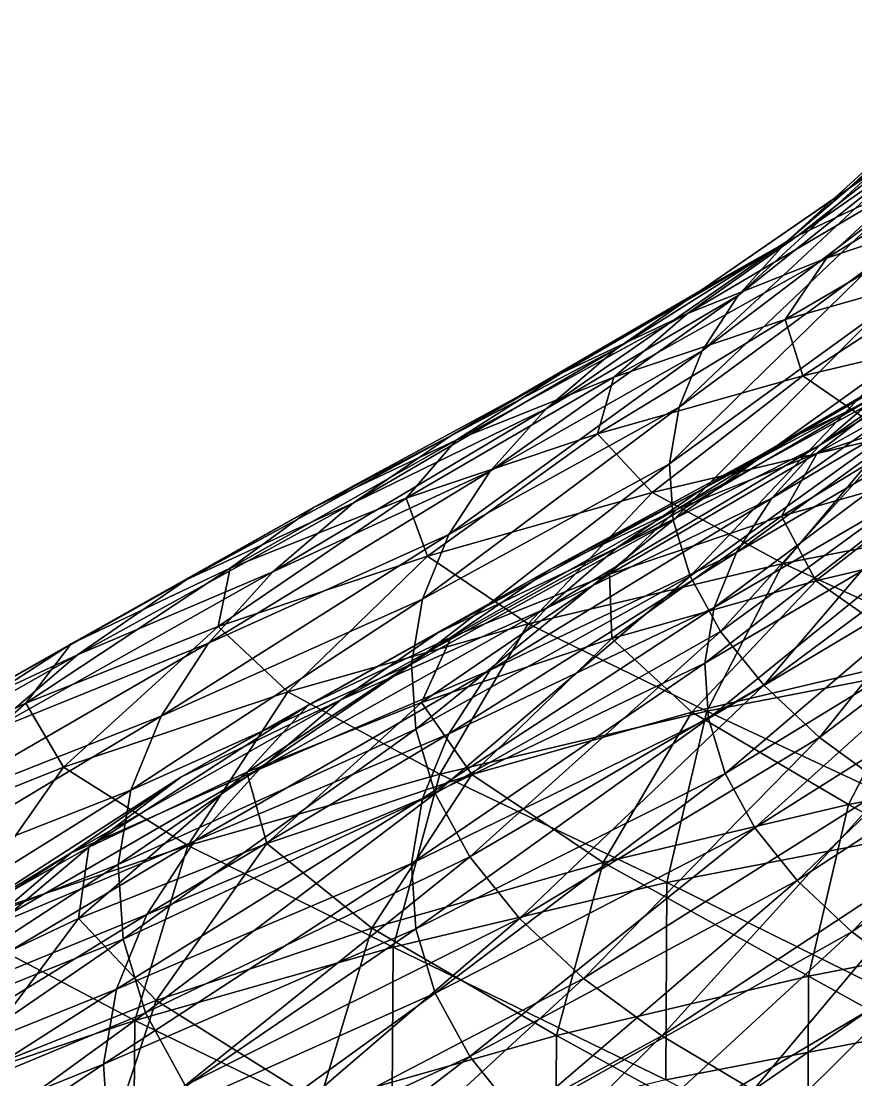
# Model space of a CAD drawing. Header units: metres. Extents: x -644 to 621, y -139 to 1855.
# Drawn here: x -429.8 to -287.6, y 1561.7 to 1742.3 of the extents above; entities that cross this region are included whole.
import ezdxf

# ---------------------------------------------------------------- set-up
doc = ezdxf.new("R2010")
doc.units = ezdxf.units.M

msp = doc.modelspace()

# ---------------------------------------------------------------- linework, layer by layer
for points in [[(-288.86652, 1713.6619, -4914.0347), (-266.7854, 1734.3859, -4961.7065), (-257.5733, 1742.2821, -4942.1655), (-257.5732, 1742.2822, -4942.1655)], [(-288.86652, 1713.6619, -4914.0347), (-257.5733, 1742.2821, -4942.1655), (-276.37747, 1722.2668, -4892.8154), (-276.37738, 1722.267, -4892.8154)], [(-299.31256, 1704.7079, -4936.193), (-274.1257, 1726.242, -4981.9263), (-266.7854, 1734.3859, -4961.7065), (-266.7853, 1734.386, -4961.7065)], [(-299.31256, 1704.7079, -4936.193), (-266.7854, 1734.3859, -4961.7065), (-288.86652, 1713.6619, -4914.0347), (-288.86642, 1713.662, -4914.0347)], [(-297.4128, 1705.7302, -4834.663), (-276.37747, 1722.2668, -4892.8154), (-261.94046, 1730.4573, -4872.6963), (-261.94037, 1730.4574, -4872.6963)], [(-297.4128, 1705.7302, -4834.663), (-261.94046, 1730.4573, -4872.6963), (-278.71924, 1714.5901, -4812.9946), (-278.71915, 1714.5902, -4812.9946)], [(-307.63608, 1695.4731, -4959.121), (-279.53836, 1717.9122, -5002.672), (-274.1257, 1726.242, -4981.9263), (-274.1256, 1726.2421, -4981.9263)], [(-307.63608, 1695.4731, -4959.121), (-274.1257, 1726.242, -4981.9263), (-299.31256, 1704.7079, -4936.193), (-299.31247, 1704.708, -4936.193)], [(-292.59512, 1701.8763, -4745.465), (-278.71924, 1714.5901, -4812.9946), (-258.0567, 1722.835, -4792.9307), (-258.0566, 1722.8351, -4792.9307)], [(-292.59512, 1701.8763, -4745.465), (-258.0567, 1722.835, -4792.9307), (-266.82074, 1710.5544, -4724.47), (-266.82065, 1710.5546, -4724.47)], [(-313.99518, 1696.3226, -4857.7715), (-288.86652, 1713.6619, -4914.0347), (-276.37747, 1722.2668, -4892.8154), (-276.37738, 1722.267, -4892.8154)], [(-313.99518, 1696.3226, -4857.7715), (-276.37747, 1722.2668, -4892.8154), (-297.4128, 1705.7302, -4834.663), (-297.41272, 1705.7303, -4834.663)], [(-313.77377, 1686.0277, -4982.6455), (-282.98212, 1709.4603, -5023.785), (-279.53836, 1717.9122, -5002.672), (-279.53827, 1717.9124, -5002.672)], [(-313.77377, 1686.0277, -4982.6455), (-279.53836, 1717.9122, -5002.672), (-307.63608, 1695.4731, -4959.121), (-307.636, 1695.4733, -4959.121)], [(-316.29172, 1692.4208, -4768.475), (-297.4128, 1705.7302, -4834.663), (-278.71924, 1714.5901, -4812.9946), (-278.71915, 1714.5902, -4812.9946)], [(-316.29172, 1692.4208, -4768.475), (-278.71924, 1714.5901, -4812.9946), (-292.59512, 1701.8763, -4745.465), (-292.59503, 1701.8765, -4745.465)], [(-328.3401, 1686.439, -4882.144), (-299.31256, 1704.7079, -4936.193), (-288.86652, 1713.6619, -4914.0347), (-288.86642, 1713.662, -4914.0347)], [(-328.3401, 1686.439, -4882.144), (-288.86652, 1713.6619, -4914.0347), (-313.99518, 1696.3226, -4857.7715), (-313.9951, 1696.3228, -4857.7715)], [(-299.6062, 1691.4005, -4672.528), (-292.59512, 1701.8763, -4745.465), (-266.82074, 1710.5544, -4724.47), (-266.82065, 1710.5546, -4724.47)], [(-299.6062, 1691.4005, -4672.528), (-266.82074, 1710.5544, -4724.47), (-268.23618, 1700.2874, -4651.1816), (-268.23608, 1700.2875, -4651.1816)], [(-317.6788, 1676.4437, -5006.587), (-284.43085, 1700.9504, -5045.105), (-282.98212, 1709.4603, -5023.785), (-282.98203, 1709.4604, -5023.785)], [(-317.6788, 1676.4437, -5006.587), (-282.98212, 1709.4603, -5023.785), (-313.77377, 1686.0277, -4982.6455), (-313.77368, 1686.0278, -4982.6455)], [(-337.73026, 1682.2599, -4793.325), (-313.99518, 1696.3226, -4857.7715), (-297.4128, 1705.7302, -4834.663), (-297.41272, 1705.7303, -4834.663)], [(-337.73026, 1682.2599, -4793.325), (-297.4128, 1705.7302, -4834.663), (-316.29172, 1692.4208, -4768.475), (-316.29163, 1692.4209, -4768.475)], [(-340.33835, 1676.1544, -4907.5947), (-307.63608, 1695.4731, -4959.121), (-299.31256, 1704.7079, -4936.193), (-299.31247, 1704.708, -4936.193)], [(-340.33835, 1676.1544, -4907.5947), (-299.31256, 1704.7079, -4936.193), (-328.3401, 1686.439, -4882.144), (-328.34, 1686.4391, -4882.144)], [(-328.84195, 1681.5569, -4696.3423), (-316.29172, 1692.4208, -4768.475), (-292.59512, 1701.8763, -4745.465), (-292.59503, 1701.8765, -4745.465)], [(-328.84195, 1681.5569, -4696.3423), (-292.59512, 1701.8763, -4745.465), (-299.6062, 1691.4005, -4672.528), (-299.6061, 1691.4006, -4672.528)], [(-319.32156, 1666.794, -5030.762), (-283.87347, 1692.4474, -5066.469), (-284.43085, 1700.9504, -5045.105), (-284.43076, 1700.9506, -5045.105)], [(-319.32156, 1666.794, -5030.762), (-284.43085, 1700.9504, -5045.105), (-317.6788, 1676.4437, -5006.587), (-317.6787, 1676.4438, -5006.587)], [(-296.61548, 1681.8115, -4597.672), (-299.6062, 1691.4005, -4672.528), (-268.23618, 1700.2874, -4651.1816), (-268.23608, 1700.2875, -4651.1816)], [(-296.61548, 1681.8115, -4597.672), (-268.23618, 1700.2874, -4651.1816), (-259.50385, 1690.5833, -4576.791), (-259.50375, 1690.5834, -4576.791)], [(-293.6973, 1669.9832, -4924.522), (-259.603, 1690.8463, -4972.214), (-252.67148, 1698.5366, -4953.1196), (-252.67137, 1698.5367, -4953.1196)], [(-293.6973, 1669.9832, -4924.522), (-252.67148, 1698.5366, -4953.1196), (-283.44595, 1678.7703, -4902.777), (-283.44586, 1678.7704, -4902.777)], [(-356.74753, 1671.471, -4819.827), (-328.3401, 1686.439, -4882.144), (-313.99518, 1696.3226, -4857.7715), (-313.9951, 1696.3228, -4857.7715)], [(-356.74753, 1671.471, -4819.827), (-313.99518, 1696.3226, -4857.7715), (-337.73026, 1682.2599, -4793.325), (-337.73016, 1682.26, -4793.325)], [(-349.89877, 1665.5474, -4933.9307), (-313.77377, 1686.0277, -4982.6455), (-307.63608, 1695.4731, -4959.121), (-307.636, 1695.4733, -4959.121)], [(-349.89877, 1665.5474, -4933.9307), (-307.63608, 1695.4731, -4959.121), (-340.33835, 1676.1544, -4907.5947), (-340.33826, 1676.1545, -4907.5947)], [(-297.3392, 1671.7823, -4820.8716), (-271.18973, 1687.2148, -4881.953), (-257.0218, 1695.2527, -4862.209), (-257.0217, 1695.2528, -4862.209)], [(-297.3392, 1671.7823, -4820.8716), (-257.0218, 1695.2527, -4862.209), (-278.62253, 1680.6532, -4799.1763), (-278.62244, 1680.6533, -4799.1763)], [(-355.7209, 1670.8315, -4722.4424), (-337.73026, 1682.2599, -4793.325), (-316.29172, 1692.4208, -4768.475), (-316.29163, 1692.4209, -4768.475)], [(-355.7209, 1670.8315, -4722.4424), (-316.29172, 1692.4208, -4768.475), (-328.84195, 1681.5569, -4696.3423), (-328.84186, 1681.557, -4696.3423)], [(-318.68954, 1657.1519, -5054.989), (-283.87347, 1692.4474, -5066.469), (-319.32156, 1666.794, -5030.762), (-319.32147, 1666.7941, -5030.762)], [(-318.68954, 1657.1519, -5054.989), (-281.31427, 1684.0159, -5087.716), (-283.87347, 1692.4474, -5066.469), (-283.87338, 1692.4475, -5066.469)], [(-331.61243, 1671.8972, -4621.4863), (-328.84195, 1681.5569, -4696.3423), (-299.6062, 1691.4005, -4672.528), (-299.6061, 1691.4006, -4672.528)], [(-331.61243, 1671.8972, -4621.4863), (-299.6062, 1691.4005, -4672.528), (-296.61548, 1681.8115, -4597.672), (-296.6154, 1681.8116, -4597.672)], [(-301.86566, 1660.9205, -4947.023), (-264.7142, 1682.9806, -4991.8037), (-259.603, 1690.8463, -4972.214), (-259.6029, 1690.8464, -4972.214)], [(-301.86566, 1660.9205, -4947.023), (-259.603, 1690.8463, -4972.214), (-293.6973, 1669.9832, -4924.522), (-293.6972, 1669.9833, -4924.522)], [(-281.68924, 1671.4666, -4525.081), (-296.61548, 1681.8115, -4597.672), (-259.50385, 1690.5833, -4576.791), (-259.50375, 1690.5834, -4576.791)], [(-294.18124, 1668.5889, -4729.9644), (-278.62253, 1680.6532, -4799.1763), (-257.93442, 1688.9083, -4779.0874), (-257.93433, 1688.9084, -4779.0874)], [(-294.18124, 1668.5889, -4729.9644), (-257.93442, 1688.9083, -4779.0874), (-268.2178, 1677.3307, -4708.816), (-268.2177, 1677.3308, -4708.816)], [(-313.94208, 1662.3632, -4844.009), (-283.44595, 1678.7703, -4902.777), (-271.18973, 1687.2148, -4881.953), (-271.18964, 1687.215, -4881.953)], [(-313.94208, 1662.3632, -4844.009), (-271.18973, 1687.2148, -4881.953), (-297.3392, 1671.7823, -4820.8716), (-297.3391, 1671.7825, -4820.8716)], [(-373.19882, 1660.1359, -4847.7783), (-340.33835, 1676.1544, -4907.5947), (-328.3401, 1686.439, -4882.144), (-328.34, 1686.4391, -4882.144)], [(-373.19882, 1660.1359, -4847.7783), (-328.3401, 1686.439, -4882.144), (-356.74753, 1671.471, -4819.827), (-356.74744, 1671.4711, -4819.827)], [(-356.94846, 1654.6985, -4960.9507), (-317.6788, 1676.4437, -5006.587), (-313.77377, 1686.0277, -4982.6455), (-313.77368, 1686.0278, -4982.6455)], [(-356.94846, 1654.6985, -4960.9507), (-313.77377, 1686.0277, -4982.6455), (-349.89877, 1665.5474, -4933.9307), (-349.89868, 1665.5475, -4933.9307)], [(-315.78754, 1647.591, -5079.081), (-281.31427, 1684.0159, -5087.716), (-318.68954, 1657.1519, -5054.989), (-318.68945, 1657.152, -5054.989)], [(-315.78754, 1647.591, -5079.081), (-276.77264, 1675.72, -5108.6826), (-281.31427, 1684.0159, -5087.716), (-281.31418, 1684.016, -5087.716)], [(-380.03854, 1659.306, -4750.63), (-356.74753, 1671.471, -4819.827), (-337.73026, 1682.2599, -4793.325), (-337.73016, 1682.26, -4793.325)], [(-380.03854, 1659.306, -4750.63), (-337.73026, 1682.2599, -4793.325), (-355.7209, 1670.8315, -4722.4424), (-355.7208, 1670.8317, -4722.4424)], [(-364.22833, 1660.9155, -4648.0537), (-355.7209, 1670.8315, -4722.4424), (-328.84195, 1681.5569, -4696.3423), (-328.84186, 1681.557, -4696.3423)], [(-364.22833, 1660.9155, -4648.0537), (-328.84195, 1681.5569, -4696.3423), (-331.61243, 1671.8972, -4621.4863), (-331.61234, 1671.8973, -4621.4863)], [(-322.285, 1661.8713, -4547.922), (-331.61243, 1671.8972, -4621.4863), (-296.61548, 1681.8115, -4597.672), (-296.6154, 1681.8116, -4597.672)], [(-322.285, 1661.8713, -4547.922), (-296.61548, 1681.8115, -4597.672), (-281.68924, 1671.4666, -4525.081), (-281.68915, 1671.4667, -4525.081)], [(-307.88892, 1651.6512, -4970.109), (-267.9662, 1674.9993, -5011.741), (-264.7142, 1682.9806, -4991.8037), (-264.7141, 1682.9807, -4991.8037)], [(-307.88892, 1651.6512, -4970.109), (-264.7142, 1682.9806, -4991.8037), (-301.86566, 1660.9205, -4947.023), (-301.86557, 1660.9207, -4947.023)], [(-318.0517, 1659.064, -4753.1436), (-297.3392, 1671.7823, -4820.8716), (-278.62253, 1680.6532, -4799.1763), (-278.62244, 1680.6533, -4799.1763)], [(-318.0517, 1659.064, -4753.1436), (-278.62253, 1680.6532, -4799.1763), (-294.18124, 1668.5889, -4729.9644), (-294.18115, 1668.589, -4729.9644)], [(-328.30472, 1652.4673, -4868.411), (-293.6973, 1669.9832, -4924.522), (-283.44595, 1678.7703, -4902.777), (-283.44586, 1678.7704, -4902.777)], [(-328.30472, 1652.4673, -4868.411), (-283.44595, 1678.7703, -4902.777), (-313.94208, 1662.3632, -4844.009), (-313.942, 1662.3633, -4844.009)], [(-386.95895, 1648.3412, -4876.9663), (-349.89877, 1665.5474, -4933.9307), (-340.33835, 1676.1544, -4907.5947), (-340.33826, 1676.1545, -4907.5947)], [(-386.95895, 1648.3412, -4876.9663), (-340.33835, 1676.1544, -4907.5947), (-373.19882, 1660.1359, -4847.7783), (-373.19873, 1660.136, -4847.7783)], [(-361.4338, 1643.6902, -4988.449), (-319.32156, 1666.794, -5030.762), (-317.6788, 1676.4437, -5006.587), (-317.6787, 1676.4438, -5006.587)], [(-361.4338, 1643.6902, -4988.449), (-317.6788, 1676.4437, -5006.587), (-356.94846, 1654.6985, -4960.9507), (-356.94836, 1654.6986, -4960.9507)], [(-300.22403, 1657.8274, -4657.7744), (-294.18124, 1668.5889, -4729.9644), (-268.2178, 1677.3307, -4708.816), (-268.2177, 1677.3308, -4708.816)], [(-300.22403, 1657.8274, -4657.7744), (-268.2178, 1677.3307, -4708.816), (-268.73825, 1666.7471, -4636.349), (-268.73816, 1666.7472, -4636.349)], [(-310.63757, 1638.1838, -5102.8564), (-276.77264, 1675.72, -5108.6826), (-315.78754, 1647.591, -5079.081), (-315.78745, 1647.5911, -5079.081)], [(-311.72116, 1642.2458, -4993.6035), (-269.33423, 1666.9634, -5031.8735), (-267.9662, 1674.9993, -5011.741), (-267.9661, 1674.9994, -5011.741)], [(-311.72116, 1642.2458, -4993.6035), (-267.9662, 1674.9993, -5011.741), (-307.88892, 1651.6512, -4970.109), (-307.88882, 1651.6514, -4970.109)], [(-310.63757, 1638.1838, -5102.8564), (-270.28326, 1667.6229, -5129.2104), (-276.77264, 1675.72, -5108.6826), (-276.77255, 1675.7201, -5108.6826)], [(-401.60974, 1647.0681, -4780.691), (-373.19882, 1660.1359, -4847.7783), (-356.74753, 1671.471, -4819.827), (-356.74744, 1671.4711, -4819.827)], [(-401.60974, 1647.0681, -4780.691), (-356.74753, 1671.471, -4819.827), (-380.03854, 1659.306, -4750.63), (-380.03845, 1659.3062, -4750.63)], [(-394.21497, 1648.9501, -4677.172), (-380.03854, 1659.306, -4750.63), (-355.7209, 1670.8315, -4722.4424), (-355.7208, 1670.8317, -4722.4424)], [(-394.21497, 1648.9501, -4677.172), (-355.7209, 1670.8315, -4722.4424), (-364.22833, 1660.9155, -4648.0537), (-364.22824, 1660.9156, -4648.0537)], [(-360.56757, 1651.0262, -4573.972), (-364.22833, 1660.9155, -4648.0537), (-331.61243, 1671.8972, -4621.4863), (-331.61234, 1671.8973, -4621.4863)], [(-360.56757, 1651.0262, -4573.972), (-331.61243, 1671.8972, -4621.4863), (-322.285, 1661.8713, -4547.922), (-322.2849, 1661.8715, -4547.922)], [(-339.6475, 1648.8285, -4778.1763), (-313.94208, 1662.3632, -4844.009), (-297.3392, 1671.7823, -4820.8716), (-297.3391, 1671.7825, -4820.8716)], [(-339.6475, 1648.8285, -4778.1763), (-297.3392, 1671.7823, -4820.8716), (-318.0517, 1659.064, -4753.1436), (-318.0516, 1659.0641, -4753.1436)], [(-299.94305, 1649.7545, -4480.007), (-322.285, 1661.8713, -4547.922), (-281.68924, 1671.4666, -4525.081), (-281.68915, 1671.4667, -4525.081)], [(-299.94305, 1649.7545, -4480.007), (-281.68924, 1671.4666, -4525.081), (-254.32285, 1658.613, -4459.17), (-254.32274, 1658.6132, -4459.17)], [(-340.31784, 1642.17, -4893.8936), (-301.86566, 1660.9205, -4947.023), (-293.6973, 1669.9832, -4924.522), (-293.6972, 1669.9833, -4924.522)], [(-340.31784, 1642.17, -4893.8936), (-293.6973, 1669.9832, -4924.522), (-328.30472, 1652.4673, -4868.411), (-328.30463, 1652.4674, -4868.411)], [(-329.56766, 1647.9475, -4681.6763), (-318.0517, 1659.064, -4753.1436), (-294.18124, 1668.5889, -4729.9644), (-294.18115, 1668.589, -4729.9644)], [(-329.56766, 1647.9475, -4681.6763), (-294.18124, 1668.5889, -4729.9644), (-300.22403, 1657.8274, -4657.7744), (-300.22394, 1657.8275, -4657.7744)], [(-313.33334, 1632.776, -5017.3286), (-268.80792, 1658.9338, -5052.0483), (-269.33423, 1666.9634, -5031.8735), (-269.33414, 1666.9635, -5031.8735)], [(-313.33334, 1632.776, -5017.3286), (-269.33423, 1666.9634, -5031.8735), (-311.72116, 1642.2458, -4993.6035), (-311.72107, 1642.246, -4993.6035)], [(-303.27893, 1629.0022, -5126.134), (-270.28326, 1667.6229, -5129.2104), (-310.63757, 1638.1838, -5102.8564), (-310.63748, 1638.184, -5102.8564)], [(-303.27893, 1629.0022, -5126.134), (-261.89545, 1659.7863, -5149.1426), (-270.28326, 1667.6229, -5129.2104), (-270.28317, 1667.623, -5129.2104)], [(-397.9232, 1636.1766, -4907.169), (-356.94846, 1654.6985, -4960.9507), (-349.89877, 1665.5474, -4933.9307), (-349.89868, 1665.5475, -4933.9307)], [(-397.9232, 1636.1766, -4907.169), (-349.89877, 1665.5474, -4933.9307), (-386.95895, 1648.3412, -4876.9663), (-386.95886, 1648.3413, -4876.9663)], [(-363.32068, 1632.6066, -5016.2173), (-318.68954, 1657.1519, -5054.989), (-319.32156, 1666.794, -5030.762), (-319.32147, 1666.7941, -5030.762)], [(-363.32068, 1632.6066, -5016.2173), (-319.32156, 1666.794, -5030.762), (-361.4338, 1643.6902, -4988.449), (-361.43372, 1643.6903, -4988.449)], [(-294.40778, 1646.8069, -4586.599), (-300.22403, 1657.8274, -4657.7744), (-268.73825, 1666.7471, -4636.349), (-268.73816, 1666.7472, -4636.349)], [(-294.40778, 1646.8069, -4586.599), (-268.73825, 1666.7471, -4636.349), (-257.53537, 1655.522, -4565.853), (-257.53528, 1655.5221, -4565.853)], [(-343.41693, 1639.479, -4504.4673), (-360.56757, 1651.0262, -4573.972), (-322.285, 1661.8713, -4547.922), (-322.2849, 1661.8715, -4547.922)], [(-358.8043, 1637.9603, -4804.872), (-328.30472, 1652.4673, -4868.411), (-313.94208, 1662.3632, -4844.009), (-313.942, 1662.3633, -4844.009)], [(-358.8043, 1637.9603, -4804.872), (-313.94208, 1662.3632, -4844.009), (-339.6475, 1648.8285, -4778.1763), (-339.6474, 1648.8286, -4778.1763)], [(-343.41693, 1639.479, -4504.4673), (-322.285, 1661.8713, -4547.922), (-299.94305, 1649.7545, -4480.007), (-299.94296, 1649.7546, -4480.007)], [(-420.27042, 1634.2109, -4812.3955), (-386.95895, 1648.3412, -4876.9663), (-373.19882, 1660.1359, -4847.7783), (-373.19873, 1660.136, -4847.7783)], [(-420.27042, 1634.2109, -4812.3955), (-373.19882, 1660.1359, -4847.7783), (-401.60974, 1647.0681, -4780.691), (-401.60965, 1647.0682, -4780.691)], [(-396.24554, 1639.0135, -4603.0337), (-394.21497, 1648.9501, -4677.172), (-364.22833, 1660.9155, -4648.0537), (-364.22824, 1660.9156, -4648.0537)], [(-396.24554, 1639.0135, -4603.0337), (-364.22833, 1660.9155, -4648.0537), (-360.56757, 1651.0262, -4573.972), (-360.56747, 1651.0264, -4573.972)], [(-349.8901, 1631.5498, -4920.2617), (-307.88892, 1651.6512, -4970.109), (-301.86566, 1660.9205, -4947.023), (-301.86557, 1660.9207, -4947.023)], [(-349.8901, 1631.5498, -4920.2617), (-301.86566, 1660.9205, -4947.023), (-340.31784, 1642.17, -4893.8936), (-340.31775, 1642.1702, -4893.8936)], [(-293.7676, 1620.1158, -5148.7354), (-261.89545, 1659.7863, -5149.1426), (-303.27893, 1629.0022, -5126.134), (-303.27884, 1629.0023, -5126.134)], [(-293.7676, 1620.1158, -5148.7354), (-251.67302, 1652.2698, -5168.327), (-261.89545, 1659.7863, -5149.1426), (-261.89536, 1659.7864, -5149.1426)], [(-421.34415, 1636.092, -4708.6187), (-401.60974, 1647.0681, -4780.691), (-380.03854, 1659.306, -4750.63), (-380.03845, 1659.3062, -4750.63)], [(-421.34415, 1636.092, -4708.6187), (-380.03854, 1659.306, -4750.63), (-394.21497, 1648.9501, -4677.172), (-394.21487, 1648.9502, -4677.172)], [(-356.54575, 1637.1825, -4707.873), (-339.6475, 1648.8285, -4778.1763), (-318.0517, 1659.064, -4753.1436), (-318.0516, 1659.0641, -4753.1436)], [(-356.54575, 1637.1825, -4707.873), (-318.0517, 1659.064, -4753.1436), (-329.56766, 1647.9475, -4681.6763), (-329.56757, 1647.9476, -4681.6763)], [(-329.17914, 1636.9564, -4610.2603), (-329.56766, 1647.9475, -4681.6763), (-300.22403, 1657.8274, -4657.7744), (-300.22394, 1657.8275, -4657.7744)], [(-329.17914, 1636.9564, -4610.2603), (-300.22403, 1657.8274, -4657.7744), (-294.40778, 1646.8069, -4586.599), (-294.40768, 1646.807, -4586.599)], [(-312.7131, 1623.3136, -5041.1035), (-268.80792, 1658.9338, -5052.0483), (-313.33334, 1632.776, -5017.3286), (-313.33325, 1632.7761, -5017.3286)], [(-312.7131, 1623.3136, -5041.1035), (-266.3912, 1650.9718, -5072.112), (-268.80792, 1658.9338, -5052.0483), (-268.80783, 1658.934, -5052.0483)], [(-265.1644, 1633.8641, -4421.948), (-299.94305, 1649.7545, -4480.007), (-254.32285, 1658.613, -4459.17), (-254.32274, 1658.6132, -4459.17)], [(-362.59476, 1621.5317, -5044.0435), (-318.68954, 1657.1519, -5054.989), (-363.32068, 1632.6066, -5016.2173), (-363.3206, 1632.6067, -5016.2173)], [(-362.59476, 1621.5317, -5044.0435), (-315.78754, 1647.591, -5079.081), (-318.68954, 1657.1519, -5054.989), (-318.68945, 1657.152, -5054.989)], [(-406.00803, 1623.7346, -4938.1567), (-361.4338, 1643.6902, -4988.449), (-356.94846, 1654.6985, -4960.9507), (-356.94836, 1654.6986, -4960.9507)], [(-406.00803, 1623.7346, -4938.1567), (-356.94846, 1654.6985, -4960.9507), (-397.9232, 1636.1766, -4907.169), (-397.9231, 1636.1768, -4907.169)], [(-275.78918, 1633.8099, -4520.7793), (-294.40778, 1646.8069, -4586.599), (-257.53537, 1655.522, -4565.853), (-257.53528, 1655.5221, -4565.853)], [(-375.3763, 1626.5422, -4833.0283), (-340.31784, 1642.17, -4893.8936), (-328.30472, 1652.4673, -4868.411), (-328.30463, 1652.4674, -4868.411)], [(-375.3763, 1626.5422, -4833.0283), (-328.30472, 1652.4673, -4868.411), (-358.8043, 1637.9603, -4804.872), (-358.8042, 1637.9604, -4804.872)], [(-384.41357, 1627.865, -4532.3647), (-396.24554, 1639.0135, -4603.0337), (-360.56757, 1651.0262, -4573.972), (-360.56747, 1651.0264, -4573.972)], [(-384.41357, 1627.865, -4532.3647), (-360.56757, 1651.0262, -4573.972), (-343.41693, 1639.479, -4504.4673), (-343.41684, 1639.4791, -4504.4673)], [(-356.9485, 1620.6875, -4947.315), (-311.72116, 1642.2458, -4993.6035), (-307.88892, 1651.6512, -4970.109), (-307.88882, 1651.6514, -4970.109)], [(-356.9485, 1620.6875, -4947.315), (-307.88892, 1651.6512, -4970.109), (-349.8901, 1631.5498, -4920.2617), (-349.89, 1631.5499, -4920.2617)], [(-309.86517, 1613.9309, -5064.7466), (-266.3912, 1650.9718, -5072.112), (-312.7131, 1623.3136, -5041.1035), (-312.713, 1623.3137, -5041.1035)], [(-309.86517, 1613.9309, -5064.7466), (-262.10254, 1643.138, -5091.911), (-266.3912, 1650.9718, -5072.112), (-266.3911, 1650.9719, -5072.112)], [(-282.17593, 1611.5925, -5170.49), (-251.67302, 1652.2698, -5168.327), (-293.7676, 1620.1158, -5148.7354), (-293.76752, 1620.116, -5148.7354)], [(-429.04742, 1625.9248, -4634.8853), (-421.34415, 1636.092, -4708.6187), (-394.21497, 1648.9501, -4677.172), (-394.21487, 1648.9502, -4677.172)], [(-429.04742, 1625.9248, -4634.8853), (-394.21497, 1648.9501, -4677.172), (-396.24554, 1639.0135, -4603.0337), (-396.24545, 1639.0137, -4603.0337)], [(-380.9531, 1625.6145, -4736.1646), (-358.8043, 1637.9603, -4804.872), (-339.6475, 1648.8285, -4778.1763), (-339.6474, 1648.8286, -4778.1763)], [(-380.9531, 1625.6145, -4736.1646), (-339.6475, 1648.8285, -4778.1763), (-356.54575, 1637.1825, -4707.873), (-356.54565, 1637.1826, -4707.873)], [(-312.95718, 1624.5836, -4443.778), (-343.41693, 1639.479, -4504.4673), (-299.94305, 1649.7545, -4480.007), (-299.94296, 1649.7546, -4480.007)], [(-312.95718, 1624.5836, -4443.778), (-299.94305, 1649.7545, -4480.007), (-265.1644, 1633.8641, -4421.948), (-265.1643, 1633.8643, -4421.948)], [(-445.40933, 1622.4392, -4742.155), (-420.27042, 1634.2109, -4812.3955), (-401.60974, 1647.0681, -4780.691), (-401.60965, 1647.0682, -4780.691)], [(-445.40933, 1622.4392, -4742.155), (-401.60974, 1647.0681, -4780.691), (-421.34415, 1636.092, -4708.6187), (-421.34406, 1636.0922, -4708.6187)], [(-435.87845, 1620.8323, -4845.504), (-397.9232, 1636.1766, -4907.169), (-386.95895, 1648.3412, -4876.9663), (-386.95886, 1648.3413, -4876.9663)], [(-435.87845, 1620.8323, -4845.504), (-386.95895, 1648.3412, -4876.9663), (-420.27042, 1634.2109, -4812.3955), (-420.27032, 1634.211, -4812.3955)], [(-359.2615, 1610.55, -5071.716), (-315.78754, 1647.591, -5079.081), (-362.59476, 1621.5317, -5044.0435), (-362.59467, 1621.5319, -5044.0435)], [(-361.58487, 1626.0455, -4636.6562), (-356.54575, 1637.1825, -4707.873), (-329.56766, 1647.9475, -4681.6763), (-329.56757, 1647.9476, -4681.6763)], [(-361.58487, 1626.0455, -4636.6562), (-329.56766, 1647.9475, -4681.6763), (-329.17914, 1636.9564, -4610.2603), (-329.17905, 1636.9565, -4610.2603)], [(-359.2615, 1610.55, -5071.716), (-310.63757, 1638.1838, -5102.8564), (-315.78754, 1647.591, -5079.081), (-315.78745, 1647.5911, -5079.081)], [(-315.5397, 1624.4146, -4543.1445), (-329.17914, 1636.9564, -4610.2603), (-294.40778, 1646.8069, -4586.599), (-294.40768, 1646.807, -4586.599)], [(-315.5397, 1624.4146, -4543.1445), (-294.40778, 1646.8069, -4586.599), (-275.78918, 1633.8099, -4520.7793), (-275.7891, 1633.81, -4520.7793)], [(-411.152, 1611.11, -4969.6934), (-363.32068, 1632.6066, -5016.2173), (-361.4338, 1643.6902, -4988.449), (-361.43372, 1643.6903, -4988.449)], [(-411.152, 1611.11, -4969.6934), (-361.4338, 1643.6902, -4988.449), (-406.00803, 1623.7346, -4938.1567), (-406.00793, 1623.7347, -4938.1567)], [(-389.2374, 1614.661, -4862.4307), (-349.8901, 1631.5498, -4920.2617), (-340.31784, 1642.17, -4893.8936), (-340.31775, 1642.1702, -4893.8936)], [(-389.2374, 1614.661, -4862.4307), (-340.31784, 1642.17, -4893.8936), (-375.3763, 1626.5422, -4833.0283), (-375.37622, 1626.5424, -4833.0283)], [(-361.4394, 1609.6656, -4974.8477), (-313.33334, 1632.776, -5017.3286), (-311.72116, 1642.2458, -4993.6035), (-311.72107, 1642.246, -4993.6035)], [(-361.4394, 1609.6656, -4974.8477), (-311.72116, 1642.2458, -4993.6035), (-356.9485, 1620.6875, -4947.315), (-356.9484, 1620.6876, -4947.315)], [(-304.81122, 1604.6991, -5088.079), (-262.10254, 1643.138, -5091.911), (-309.86517, 1613.9309, -5064.7466), (-309.86508, 1613.931, -5064.7466)], [(-304.81122, 1604.6991, -5088.079), (-255.97453, 1635.4918, -5111.2954), (-262.10254, 1643.138, -5091.911), (-262.10245, 1643.1381, -5091.911)], [(-422.621, 1615.0007, -4563.487), (-429.04742, 1625.9248, -4634.8853), (-396.24554, 1639.0135, -4603.0337), (-396.24545, 1639.0137, -4603.0337)], [(-422.621, 1615.0007, -4563.487), (-396.24554, 1639.0135, -4603.0337), (-384.41357, 1627.865, -4532.3647), (-384.41348, 1627.8651, -4532.3647)], [(-402.6039, 1613.3314, -4766.336), (-375.3763, 1626.5422, -4833.0283), (-358.8043, 1637.9603, -4804.872), (-358.8042, 1637.9604, -4804.872)], [(-402.6039, 1613.3314, -4766.336), (-358.8043, 1637.9603, -4804.872), (-380.9531, 1625.6145, -4736.1646), (-380.953, 1625.6146, -4736.1646)], [(-358.50143, 1613.8188, -4469.4033), (-384.41357, 1627.865, -4532.3647), (-343.41693, 1639.479, -4504.4673), (-343.41684, 1639.4791, -4504.4673)], [(-353.34628, 1599.745, -5099.0244), (-310.63757, 1638.1838, -5102.8564), (-359.2615, 1610.55, -5071.716), (-359.2614, 1610.5502, -5071.716)], [(-358.50143, 1613.8188, -4469.4033), (-343.41693, 1639.479, -4504.4673), (-312.95718, 1624.5836, -4443.778), (-312.9571, 1624.5837, -4443.778)], [(-353.34628, 1599.745, -5099.0244), (-303.27893, 1629.0022, -5126.134), (-310.63757, 1638.1838, -5102.8564), (-310.63748, 1638.184, -5102.8564)], [(-448.31516, 1607.0339, -4879.7627), (-406.00803, 1623.7346, -4938.1567), (-397.9232, 1636.1766, -4907.169), (-397.9231, 1636.1768, -4907.169)], [(-448.31516, 1607.0339, -4879.7627), (-397.9232, 1636.1766, -4907.169), (-435.87845, 1620.8323, -4845.504), (-435.87836, 1620.8324, -4845.504)], [(-391.3782, 1614.1572, -4665.5864), (-380.9531, 1625.6145, -4736.1646), (-356.54575, 1637.1825, -4707.873), (-356.54565, 1637.1826, -4707.873)], [(-391.3782, 1614.1572, -4665.5864), (-356.54575, 1637.1825, -4707.873), (-361.58487, 1626.0455, -4636.6562), (-361.58478, 1626.0457, -4636.6562)], [(-353.0252, 1613.7952, -4568.653), (-361.58487, 1626.0455, -4636.6562), (-329.17914, 1636.9564, -4610.2603), (-329.17905, 1636.9565, -4610.2603)], [(-353.0252, 1613.7952, -4568.653), (-329.17914, 1636.9564, -4610.2603), (-315.5397, 1624.4146, -4543.1445), (-315.5396, 1624.4147, -4543.1445)], [(-458.72357, 1611.8596, -4669.2847), (-445.40933, 1622.4392, -4742.155), (-421.34415, 1636.092, -4708.6187), (-421.34406, 1636.0922, -4708.6187)], [(-458.72357, 1611.8596, -4669.2847), (-421.34415, 1636.092, -4708.6187), (-429.04742, 1625.9248, -4634.8853), (-429.04733, 1625.9249, -4634.8853)], [(-297.58975, 1595.6886, -5110.9224), (-255.97453, 1635.4918, -5111.2954), (-304.81122, 1604.6991, -5088.079), (-304.81113, 1604.6992, -5088.079)], [(-297.58975, 1595.6886, -5110.9224), (-248.05385, 1628.0917, -5130.117), (-255.97453, 1635.4918, -5111.2954), (-255.97443, 1635.492, -5111.2954)], [(-466.2275, 1608.0955, -4777.5254), (-435.87845, 1620.8323, -4845.504), (-420.27042, 1634.2109, -4812.3955), (-420.27032, 1634.211, -4812.3955)], [(-466.2275, 1608.0955, -4777.5254), (-420.27042, 1634.2109, -4812.3955), (-445.40933, 1622.4392, -4742.155), (-445.40924, 1622.4393, -4742.155)], [(-413.31595, 1598.3988, -5001.539), (-362.59476, 1621.5317, -5044.0435), (-363.32068, 1632.6066, -5016.2173), (-363.3206, 1632.6067, -5016.2173)], [(-413.31595, 1598.3988, -5001.539), (-363.32068, 1632.6066, -5016.2173), (-411.152, 1611.11, -4969.6934), (-411.15192, 1611.1101, -4969.6934)], [(-363.32864, 1598.5682, -5002.6504), (-312.7131, 1623.3136, -5041.1035), (-313.33334, 1632.776, -5017.3286), (-313.33325, 1632.7761, -5017.3286)], [(-363.32864, 1598.5682, -5002.6504), (-313.33334, 1632.776, -5017.3286), (-361.4394, 1609.6656, -4974.8477), (-361.4393, 1609.6658, -4974.8477)], [(-288.8033, 1608.6392, -4484.55), (-315.5397, 1624.4146, -4543.1445), (-275.78918, 1633.8099, -4520.7793), (-275.7891, 1633.81, -4520.7793)], [(-270.8249, 1604.841, -4395.6167), (-312.95718, 1624.5836, -4443.778), (-265.1644, 1633.8641, -4421.948), (-265.1643, 1633.8643, -4421.948)], [(-288.8033, 1608.6392, -4484.55), (-275.78918, 1633.8099, -4520.7793), (-244.91768, 1617.1609, -4464.505), (-244.91757, 1617.161, -4464.505)], [(-400.28204, 1602.4071, -4892.855), (-356.9485, 1620.6875, -4947.315), (-349.8901, 1631.5498, -4920.2617), (-349.89, 1631.5499, -4920.2617)], [(-400.28204, 1602.4071, -4892.855), (-349.8901, 1631.5498, -4920.2617), (-389.2374, 1614.661, -4862.4307), (-389.2373, 1614.6611, -4862.4307)], [(-344.89413, 1589.199, -5125.7607), (-303.27893, 1629.0022, -5126.134), (-353.34628, 1599.745, -5099.0244), (-353.3462, 1599.7451, -5099.0244)], [(-344.89413, 1589.199, -5125.7607), (-293.7676, 1620.1158, -5148.7354), (-303.27893, 1629.0022, -5126.134), (-303.27884, 1629.0023, -5126.134)], [(-401.45047, 1601.6517, -4498.629), (-422.621, 1615.0007, -4563.487), (-384.41357, 1627.865, -4532.3647), (-384.41348, 1627.8651, -4532.3647)], [(-401.45047, 1601.6517, -4498.629), (-384.41357, 1627.865, -4532.3647), (-358.50143, 1613.8188, -4469.4033), (-358.50134, 1613.819, -4469.4033)], [(-288.25568, 1586.9679, -5133.103), (-248.05385, 1628.0917, -5130.117), (-297.58975, 1595.6886, -5110.9224), (-297.58966, 1595.6887, -5110.9224)], [(-288.25568, 1586.9679, -5133.103), (-238.40074, 1620.9937, -5148.234), (-248.05385, 1628.0917, -5130.117), (-248.05374, 1628.0918, -5130.117)], [(-457.7484, 1600.984, -4597.596), (-458.72357, 1611.8596, -4669.2847), (-429.04742, 1625.9248, -4634.8853), (-429.04733, 1625.9249, -4634.8853)], [(-457.7484, 1600.984, -4597.596), (-429.04742, 1625.9248, -4634.8853), (-422.621, 1615.0007, -4563.487), (-422.6209, 1615.0009, -4563.487)], [(-421.3334, 1600.4268, -4798.158), (-389.2374, 1614.661, -4862.4307), (-375.3763, 1626.5422, -4833.0283), (-375.37622, 1626.5424, -4833.0283)], [(-421.3334, 1600.4268, -4798.158), (-375.3763, 1626.5422, -4833.0283), (-402.6039, 1613.3314, -4766.336), (-402.60382, 1613.3315, -4766.336)], [(-418.3325, 1601.3821, -4696.8306), (-402.6039, 1613.3314, -4766.336), (-380.9531, 1625.6145, -4736.1646), (-380.953, 1625.6146, -4736.1646)], [(-418.3325, 1601.3821, -4696.8306), (-380.9531, 1625.6145, -4736.1646), (-391.3782, 1614.1572, -4665.5864), (-391.3781, 1614.1573, -4665.5864)], [(-387.9603, 1602.0327, -4597.109), (-391.3782, 1614.1572, -4665.5864), (-361.58487, 1626.0455, -4636.6562), (-361.58478, 1626.0457, -4636.6562)], [(-387.9603, 1602.0327, -4597.109), (-361.58487, 1626.0455, -4636.6562), (-353.0252, 1613.7952, -4568.653), (-353.02512, 1613.7953, -4568.653)], [(-457.48578, 1592.9211, -4914.9116), (-411.152, 1611.11, -4969.6934), (-406.00803, 1623.7346, -4938.1567), (-406.00793, 1623.7347, -4938.1567)], [(-457.48578, 1592.9211, -4914.9116), (-406.00803, 1623.7346, -4938.1567), (-448.31516, 1607.0339, -4879.7627), (-448.31506, 1607.034, -4879.7627)], [(-319.7905, 1595.3328, -4417.982), (-358.50143, 1613.8188, -4469.4033), (-312.95718, 1624.5836, -4443.778), (-312.9571, 1624.5837, -4443.778)], [(-330.6242, 1598.7544, -4508.0806), (-353.0252, 1613.7952, -4568.653), (-315.5397, 1624.4146, -4543.1445), (-315.5396, 1624.4147, -4543.1445)], [(-330.6242, 1598.7544, -4508.0806), (-315.5397, 1624.4146, -4543.1445), (-288.8033, 1608.6392, -4484.55), (-288.80322, 1608.6393, -4484.55)], [(-319.7905, 1595.3328, -4417.982), (-312.95718, 1624.5836, -4443.778), (-270.8249, 1604.841, -4395.6167), (-270.8248, 1604.8411, -4395.6167)], [(-362.60178, 1587.4797, -5030.5107), (-312.7131, 1623.3136, -5041.1035), (-363.32864, 1598.5682, -5002.6504), (-363.32855, 1598.5684, -5002.6504)], [(-362.60178, 1587.4797, -5030.5107), (-309.86517, 1613.9309, -5064.7466), (-312.7131, 1623.3136, -5041.1035), (-312.713, 1623.3137, -5041.1035)], [(-412.48343, 1585.6978, -5033.451), (-362.59476, 1621.5317, -5044.0435), (-413.31595, 1598.3988, -5001.539), (-413.31586, 1598.3989, -5001.539)], [(-412.48343, 1585.6978, -5033.451), (-359.2615, 1610.55, -5071.716), (-362.59476, 1621.5317, -5044.0435), (-362.59467, 1621.5319, -5044.0435)], [(-408.42624, 1589.8739, -4924.07), (-361.4394, 1609.6656, -4974.8477), (-356.9485, 1620.6875, -4947.315), (-356.9484, 1620.6876, -4947.315)], [(-408.42624, 1589.8739, -4924.07), (-356.9485, 1620.6875, -4947.315), (-400.28204, 1602.4071, -4892.855), (-400.28195, 1602.4072, -4892.855)], [(-333.96942, 1578.9922, -5151.721), (-293.7676, 1620.1158, -5148.7354), (-344.89413, 1589.199, -5125.7607), (-344.89404, 1589.1991, -5125.7607)], [(-333.96942, 1578.9922, -5151.721), (-282.17593, 1611.5925, -5170.49), (-293.7676, 1620.1158, -5148.7354), (-293.76752, 1620.116, -5148.7354)], [(-276.88007, 1578.6035, -5154.452), (-238.40074, 1620.9937, -5148.234), (-288.25568, 1586.9679, -5133.103), (-288.25558, 1586.968, -5133.103)], [(-250.57819, 1588.1377, -4438.1733), (-288.8033, 1608.6392, -4484.55), (-244.91768, 1617.1609, -4464.505), (-244.91757, 1617.161, -4464.505)], [(-441.4775, 1588.1748, -4531.2334), (-457.7484, 1600.984, -4597.596), (-422.621, 1615.0007, -4563.487), (-422.6209, 1615.0009, -4563.487)], [(-441.4775, 1588.1748, -4531.2334), (-422.621, 1615.0007, -4563.487), (-401.45047, 1601.6517, -4498.629), (-401.45038, 1601.6519, -4498.629)], [(-436.99905, 1586.9988, -4831.388), (-400.28204, 1602.4071, -4892.855), (-389.2374, 1614.661, -4862.4307), (-389.2373, 1614.6611, -4862.4307)], [(-436.99905, 1586.9988, -4831.388), (-389.2374, 1614.661, -4862.4307), (-421.3334, 1600.4268, -4798.158), (-421.3333, 1600.4269, -4798.158)], [(-442.24265, 1587.8173, -4730.151), (-421.3334, 1600.4268, -4798.158), (-402.6039, 1613.3314, -4766.336), (-402.60382, 1613.3315, -4766.336)], [(-442.24265, 1587.8173, -4730.151), (-402.6039, 1613.3314, -4766.336), (-418.3325, 1601.3821, -4696.8306), (-418.3324, 1601.3822, -4696.8306)], [(-420.07922, 1589.2164, -4628.2974), (-418.3325, 1601.3821, -4696.8306), (-391.3782, 1614.1572, -4665.5864), (-391.3781, 1614.1573, -4665.5864)], [(-420.07922, 1589.2164, -4628.2974), (-391.3782, 1614.1572, -4665.5864), (-387.9603, 1602.0327, -4597.109), (-387.9602, 1602.0328, -4597.109)], [(-366.45236, 1584.3038, -4444.2363), (-401.45047, 1601.6517, -4498.629), (-358.50143, 1613.8188, -4469.4033), (-358.50134, 1613.819, -4469.4033)], [(-370.0621, 1587.5819, -4534.917), (-387.9603, 1602.0327, -4597.109), (-353.0252, 1613.7952, -4568.653), (-353.02512, 1613.7953, -4568.653)], [(-370.0621, 1587.5819, -4534.917), (-353.0252, 1613.7952, -4568.653), (-330.6242, 1598.7544, -4508.0806), (-330.6241, 1598.7545, -4508.0806)], [(-366.45236, 1584.3038, -4444.2363), (-358.50143, 1613.8188, -4469.4033), (-319.7905, 1595.3328, -4417.982), (-319.7904, 1595.3329, -4417.982)], [(-359.2644, 1576.4844, -5058.218), (-309.86517, 1613.9309, -5064.7466), (-362.60178, 1587.4797, -5030.5107), (-362.60168, 1587.4799, -5030.5107)], [(-359.2644, 1576.4844, -5058.218), (-304.81122, 1604.6991, -5088.079), (-309.86517, 1613.9309, -5064.7466), (-309.86508, 1613.931, -5064.7466)], [(-463.3206, 1578.6011, -4950.6836), (-413.31595, 1598.3988, -5001.539), (-411.152, 1611.11, -4969.6934), (-411.15192, 1611.1101, -4969.6934)], [(-463.3206, 1578.6011, -4950.6836), (-411.152, 1611.11, -4969.6934), (-457.48578, 1592.9211, -4914.9116), (-457.4857, 1592.9213, -4914.9116)], [(-320.65527, 1569.2023, -5176.7085), (-282.17593, 1611.5925, -5170.49), (-333.96942, 1578.9922, -5151.721), (-333.96933, 1578.9923, -5151.721)], [(-320.65527, 1569.2023, -5176.7085), (-268.59216, 1603.497, -5191.232), (-282.17593, 1611.5925, -5170.49), (-282.17584, 1611.5927, -5170.49)], [(-413.60794, 1577.1566, -4955.838), (-363.32864, 1598.5682, -5002.6504), (-361.4394, 1609.6656, -4974.8477), (-361.4393, 1609.6658, -4974.8477)], [(-413.60794, 1577.1566, -4955.838), (-361.4394, 1609.6656, -4974.8477), (-408.42624, 1589.8739, -4924.07), (-408.42615, 1589.874, -4924.07)], [(-408.66074, 1573.1035, -5065.187), (-359.2615, 1610.55, -5071.716), (-412.48343, 1585.6978, -5033.451), (-412.48334, 1585.6979, -5033.451)], [(-408.66074, 1573.1035, -5065.187), (-353.34628, 1599.745, -5099.0244), (-359.2615, 1610.55, -5071.716), (-359.2614, 1610.5502, -5071.716)], [(-295.63663, 1579.3882, -4458.7544), (-330.6242, 1598.7544, -4508.0806), (-288.8033, 1608.6392, -4484.55), (-288.80322, 1608.6393, -4484.55)], [(-295.63663, 1579.3882, -4458.7544), (-288.8033, 1608.6392, -4484.55), (-250.57819, 1588.1377, -4438.1733), (-250.57808, 1588.1378, -4438.1733)], [(-353.3419, 1565.666, -5085.56), (-304.81122, 1604.6991, -5088.079), (-359.2644, 1576.4844, -5058.218), (-359.2643, 1576.4845, -5058.218)], [(-353.3419, 1565.666, -5085.56), (-297.58975, 1595.6886, -5110.9224), (-304.81122, 1604.6991, -5088.079), (-304.81113, 1604.6992, -5088.079)], [(-270.87854, 1571.1921, -4381.0703), (-319.7905, 1595.3328, -4417.982), (-270.8249, 1604.841, -4395.6167), (-270.8248, 1604.8411, -4395.6167)], [(-449.4816, 1573.1497, -4865.7734), (-408.42624, 1589.8739, -4924.07), (-400.28204, 1602.4071, -4892.855), (-400.28195, 1602.4072, -4892.855)], [(-449.4816, 1573.1497, -4865.7734), (-400.28204, 1602.4071, -4892.855), (-436.99905, 1586.9988, -4831.388), (-436.99896, 1586.9989, -4831.388)], [(-406.81683, 1575.2068, -4564.8555), (-420.07922, 1589.2164, -4628.2974), (-387.9603, 1602.0327, -4597.109), (-387.9602, 1602.0328, -4597.109)], [(-406.81683, 1575.2068, -4564.8555), (-387.9603, 1602.0327, -4597.109), (-370.0621, 1587.5819, -4534.917), (-370.062, 1587.582, -4534.917)], [(-305.05298, 1559.9037, -5200.532), (-268.59216, 1603.497, -5191.232), (-320.65527, 1569.2023, -5176.7085), (-320.65518, 1569.2024, -5176.7085)], [(-305.05298, 1559.9037, -5200.532), (-253.11969, 1595.8909, -5210.803), (-268.59216, 1603.497, -5191.232), (-268.59207, 1603.4971, -5191.232)], [(-462.9266, 1573.5659, -4765.2935), (-436.99905, 1586.9988, -4831.388), (-421.3334, 1600.4268, -4798.158), (-421.3333, 1600.4269, -4798.158)], [(-462.9266, 1573.5659, -4765.2935), (-421.3334, 1600.4268, -4798.158), (-442.24265, 1587.8173, -4730.151), (-442.24255, 1587.8174, -4730.151)], [(-449.13745, 1575.4441, -4661.9805), (-442.24265, 1587.8173, -4730.151), (-418.3325, 1601.3821, -4696.8306), (-418.3324, 1601.3822, -4696.8306)], [(-449.13745, 1575.4441, -4661.9805), (-418.3325, 1601.3821, -4696.8306), (-420.07922, 1589.2164, -4628.2974), (-420.07913, 1589.2166, -4628.2974)], [(-410.45535, 1571.8381, -4474.179), (-441.4775, 1588.1748, -4531.2334), (-401.45047, 1601.6517, -4498.629), (-401.45038, 1601.6519, -4498.629)], [(-410.45535, 1571.8381, -4474.179), (-401.45047, 1601.6517, -4498.629), (-366.45236, 1584.3038, -4444.2363), (-366.45227, 1584.304, -4444.2363)], [(-465.77515, 1564.1827, -4986.8057), (-412.48343, 1585.6978, -5033.451), (-413.31595, 1598.3988, -5001.539), (-413.31586, 1598.3989, -5001.539)], [(-465.77515, 1564.1827, -4986.8057), (-413.31595, 1598.3988, -5001.539), (-463.3206, 1578.6011, -4950.6836), (-463.3205, 1578.6012, -4950.6836)], [(-415.78778, 1564.3522, -4987.917), (-362.60178, 1587.4797, -5030.5107), (-363.32864, 1598.5682, -5002.6504), (-363.32855, 1598.5684, -5002.6504)], [(-415.78778, 1564.3522, -4987.917), (-363.32864, 1598.5682, -5002.6504), (-413.60794, 1577.1566, -4955.838), (-413.60785, 1577.1567, -4955.838)], [(-401.87692, 1560.7119, -5096.5054), (-353.34628, 1599.745, -5099.0244), (-408.66074, 1573.1035, -5065.187), (-408.66064, 1573.1036, -5065.187)], [(-401.87692, 1560.7119, -5096.5054), (-344.89413, 1589.199, -5125.7607), (-353.34628, 1599.745, -5099.0244), (-353.3462, 1599.7451, -5099.0244)], [(-338.57513, 1569.2394, -4482.9136), (-370.0621, 1587.5819, -4534.917), (-330.6242, 1598.7544, -4508.0806), (-330.6241, 1598.7545, -4508.0806)], [(-338.57513, 1569.2394, -4482.9136), (-330.6242, 1598.7544, -4508.0806), (-295.63663, 1579.3882, -4458.7544), (-295.63654, 1579.3883, -4458.7544)], [(-319.93494, 1561.6664, -4403.477), (-366.45236, 1584.3038, -4444.2363), (-319.7905, 1595.3328, -4417.982), (-319.7904, 1595.3329, -4417.982)], [(-344.8793, 1555.1069, -5112.329), (-297.58975, 1595.6886, -5110.9224), (-353.3419, 1565.666, -5085.56), (-353.3418, 1565.6661, -5085.56)], [(-344.8793, 1555.1069, -5112.329), (-288.25568, 1586.9679, -5133.103), (-297.58975, 1595.6886, -5110.9224), (-297.58966, 1595.6887, -5110.9224)], [(-319.93494, 1561.6664, -4403.477), (-319.7905, 1595.3328, -4417.982), (-270.87854, 1571.1921, -4381.0703), (-270.87845, 1571.1923, -4381.0703)], [(-287.28128, 1551.1674, -5223.0117), (-253.11969, 1595.8909, -5210.803), (-305.05298, 1559.9037, -5200.532), (-305.0529, 1559.9038, -5200.532)], [(-458.68607, 1558.9846, -4901.0522), (-413.60794, 1577.1566, -4955.838), (-408.42624, 1589.8739, -4924.07), (-408.42615, 1589.874, -4924.07)], [(-458.68607, 1558.9846, -4901.0522), (-408.42624, 1589.8739, -4924.07), (-449.4816, 1573.1497, -4865.7734), (-449.4815, 1573.1498, -4865.7734)], [(-440.6086, 1561.723, -4597.6685), (-449.13745, 1575.4441, -4661.9805), (-420.07922, 1589.2164, -4628.2974), (-420.07913, 1589.2166, -4628.2974)], [(-440.6086, 1561.723, -4597.6685), (-420.07922, 1589.2164, -4628.2974), (-406.81683, 1575.2068, -4564.8555), (-406.81674, 1575.2069, -4564.8555)], [(-392.18372, 1548.6173, -5127.1675), (-344.89413, 1589.199, -5125.7607), (-401.87692, 1560.7119, -5096.5054), (-401.87683, 1560.712, -5096.5054)], [(-392.18372, 1548.6173, -5127.1675), (-333.96942, 1578.9922, -5151.721), (-344.89413, 1589.199, -5125.7607), (-344.89404, 1589.1991, -5125.7607)], [(-451.46457, 1558.0304, -4507.5835), (-441.4775, 1588.1748, -4531.2334), (-410.45535, 1571.8381, -4474.179), (-410.45526, 1571.8383, -4474.179)], [(-414.94913, 1551.558, -5020.0635), (-362.60178, 1587.4797, -5030.5107), (-415.78778, 1564.3522, -4987.917), (-415.7877, 1564.3523, -4987.917)], [(-414.94913, 1551.558, -5020.0635), (-359.2644, 1576.4844, -5058.218), (-362.60178, 1587.4797, -5030.5107), (-362.60168, 1587.4799, -5030.5107)], [(-379.06693, 1557.7683, -4510.4673), (-406.81683, 1575.2068, -4564.8555), (-370.0621, 1587.5819, -4534.917), (-370.062, 1587.582, -4534.917)], [(-379.06693, 1557.7683, -4510.4673), (-370.0621, 1587.5819, -4534.917), (-338.57513, 1569.2394, -4482.9136), (-338.57504, 1569.2395, -4482.9136)], [(-250.63185, 1554.489, -4423.627), (-295.63663, 1579.3882, -4458.7544), (-250.57819, 1588.1377, -4438.1733), (-250.57808, 1588.1378, -4438.1733)], [(-464.8308, 1549.776, -5023.004), (-412.48343, 1585.6978, -5033.451), (-465.77515, 1564.1827, -4986.8057), (-465.77505, 1564.1829, -4986.8057)], [(-464.8308, 1549.776, -5023.004), (-408.66074, 1573.1035, -5065.187), (-412.48343, 1585.6978, -5033.451), (-412.48334, 1585.6979, -5033.451)], [(-333.94107, 1544.8876, -5138.322), (-288.25568, 1586.9679, -5133.103), (-344.8793, 1555.1069, -5112.329), (-344.8792, 1555.107, -5112.329)], [(-333.94107, 1544.8876, -5138.322), (-276.88007, 1578.6035, -5154.452), (-288.25568, 1586.9679, -5133.103), (-288.25558, 1586.968, -5133.103)], [(-366.6833, 1550.6171, -4429.78), (-410.45535, 1571.8381, -4474.179), (-366.45236, 1584.3038, -4444.2363), (-366.45227, 1584.304, -4444.2363)], [(-366.6833, 1550.6171, -4429.78), (-366.45236, 1584.3038, -4444.2363), (-319.93494, 1561.6664, -4403.477), (-319.93484, 1561.6665, -4403.477)], [(-379.65482, 1536.9117, -5156.94), (-333.96942, 1578.9922, -5151.721), (-392.18372, 1548.6173, -5127.1675), (-392.18362, 1548.6174, -5127.1675)], [(-379.65482, 1536.9117, -5156.94), (-320.65527, 1569.2023, -5176.7085), (-333.96942, 1578.9922, -5151.721), (-333.96933, 1578.9923, -5151.721)], [(-295.78107, 1545.7218, -4444.249), (-338.57513, 1569.2394, -4482.9136), (-295.63663, 1579.3882, -4458.7544), (-295.63654, 1579.3883, -4458.7544)], [(-320.61038, 1535.0854, -5163.34), (-276.88007, 1578.6035, -5154.452), (-333.94107, 1544.8876, -5138.322), (-333.94098, 1544.8877, -5138.322)], [(-320.61038, 1535.0854, -5163.34), (-263.54953, 1570.6588, -5174.807), (-276.88007, 1578.6035, -5154.452), (-276.87997, 1578.6036, -5154.452)], [(-295.78107, 1545.7218, -4444.249), (-295.63663, 1579.3882, -4458.7544), (-250.63185, 1554.489, -4423.627), (-250.63174, 1554.4891, -4423.627)], [(-464.5424, 1544.6118, -4936.956), (-415.78778, 1564.3522, -4987.917), (-413.60794, 1577.1566, -4955.838), (-413.60785, 1577.1567, -4955.838)], [(-464.5424, 1544.6118, -4936.956), (-413.60794, 1577.1566, -4955.838), (-458.68607, 1558.9846, -4901.0522), (-458.68597, 1558.9847, -4901.0522)], [(-416.8039, 1545.0624, -4541.206), (-440.6086, 1561.723, -4597.6685), (-406.81683, 1575.2068, -4564.8555), (-406.81674, 1575.2069, -4564.8555)], [(-416.8039, 1545.0624, -4541.206), (-406.81683, 1575.2068, -4564.8555), (-379.06693, 1557.7683, -4510.4673), (-379.06683, 1557.7684, -4510.4673)], [(-411.0984, 1538.8713, -5052.032), (-359.2644, 1576.4844, -5058.218), (-414.94913, 1551.558, -5020.0635), (-414.94904, 1551.5581, -5020.0635)], [(-411.0984, 1538.8713, -5052.032), (-353.3419, 1565.666, -5085.56), (-359.2644, 1576.4844, -5058.218), (-359.2643, 1576.4845, -5058.218)], [(-460.49472, 1535.4904, -5059.0015), (-408.66074, 1573.1035, -5065.187), (-464.8308, 1549.776, -5023.004), (-464.83072, 1549.7761, -5023.004)], [(-460.49472, 1535.4904, -5059.0015), (-401.87692, 1560.7119, -5096.5054), (-408.66074, 1573.1035, -5065.187), (-408.66064, 1573.1036, -5065.187)], [(-410.76788, 1538.1282, -4459.779), (-451.46457, 1558.0304, -4507.5835), (-410.45535, 1571.8381, -4474.179), (-410.45526, 1571.8383, -4474.179)], [(-410.76788, 1538.1282, -4459.779), (-410.45535, 1571.8381, -4474.179), (-366.6833, 1550.6171, -4429.78), (-366.6832, 1550.6172, -4429.78)], [(-265.29248, 1532.8907, -4378.378), (-319.93494, 1561.6664, -4403.477), (-270.87854, 1571.1921, -4381.0703), (-270.87845, 1571.1923, -4381.0703)], [(-304.9888, 1525.7755, -5187.1934), (-263.54953, 1570.6588, -5174.807), (-320.61038, 1535.0854, -5163.34), (-320.6103, 1535.0856, -5163.34)], [(-304.9888, 1525.7755, -5187.1934), (-248.36542, 1563.1946, -5194.0137), (-263.54953, 1570.6588, -5174.807), (-263.54944, 1570.6589, -5174.807)], [(-364.3856, 1525.6843, -5185.5967), (-320.65527, 1569.2023, -5176.7085), (-379.65482, 1536.9117, -5156.94), (-379.65472, 1536.9119, -5156.94)], [(-338.80606, 1535.5525, -4468.457), (-379.06693, 1557.7683, -4510.4673), (-338.57513, 1569.2394, -4482.9136), (-338.57504, 1569.2395, -4482.9136)], [(-364.3856, 1525.6843, -5185.5967), (-305.05298, 1559.9037, -5200.532), (-320.65527, 1569.2023, -5176.7085), (-320.65518, 1569.2024, -5176.7085)], [(-338.80606, 1535.5525, -4468.457), (-338.57513, 1569.2394, -4482.9136), (-295.78107, 1545.7218, -4444.249), (-295.78098, 1545.7219, -4444.249)], [(-467.00604, 1530.1403, -4973.2114), (-414.94913, 1551.558, -5020.0635), (-415.78778, 1564.3522, -4987.917), (-415.7877, 1564.3523, -4987.917)], [(-467.00604, 1530.1403, -4973.2114), (-415.78778, 1564.3522, -4987.917), (-464.5424, 1544.6118, -4936.956), (-464.5423, 1544.6119, -4936.956)], [(-404.2648, 1526.3888, -5083.5806), (-353.3419, 1565.666, -5085.56), (-411.0984, 1538.8713, -5052.032), (-411.0983, 1538.8715, -5052.032)], [(-404.2648, 1526.3888, -5083.5806), (-344.8793, 1555.1069, -5112.329), (-353.3419, 1565.666, -5085.56), (-353.3418, 1565.6661, -5085.56)], [(-287.19513, 1517.0283, -5209.7007), (-248.36542, 1563.1946, -5194.0137), (-304.9888, 1525.7755, -5187.1934), (-304.9887, 1525.7756, -5187.1934)], [(-451.49872, 1531.2183, -4574.8955), (-440.6086, 1561.723, -4597.6685), (-416.8039, 1545.0624, -4541.206), (-416.8038, 1545.0625, -4541.206)]]:
    msp.add_3dface(points)

doc.saveas('drawing.dxf')
